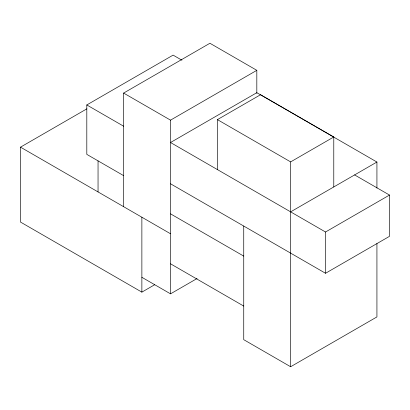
<?xml version="1.0" encoding="UTF-8"?>
<svg xmlns="http://www.w3.org/2000/svg" width="410" height="410" viewBox="0 0 410 410"><rect width="100%" height="100%" fill="white"/><g stroke="black" fill="none" stroke-linecap="round" stroke-linejoin="round"><path stroke-width="0.61" d="M123.63 175.634L86.807 154.375L86.807 104.95L173.102 55.124L181.897 60.203M154.59 284.791L141.87 292.135L20.5 222.066L20.5 147.154L86.879 108.829M123.63 206.696L123.63 93.075L209.925 43.255L256.819 70.325L256.819 93.306M123.63 93.075L170.524 120.145L256.819 70.325M217.418 169.586L217.418 119.623L260.565 94.715L333.781 136.986L333.781 186.95M217.418 119.623L290.634 161.894L333.781 136.986M290.634 211.857L376.928 162.037L376.928 188.067M141.87 277.298L170.524 293.842L197.077 278.513M376.928 162.037L256.819 92.691L170.524 142.516L325.525 232.004L389.5 195.063L389.5 236.334L325.525 273.27L170.524 183.782M243.74 226.053L243.74 339.675L290.634 366.745L376.928 316.925L376.928 243.519M354.609 174.921L389.5 195.063M86.807 104.95L123.63 126.208M170.524 213.841L243.74 256.112M20.5 147.154L170.524 233.767M170.524 263.804L243.74 306.075M325.525 232.004L325.525 273.27M290.634 161.894L290.634 366.745M170.524 120.145L170.524 293.842M141.87 217.223L141.87 292.135M98.046 160.863L98.046 191.921"/></g></svg>
